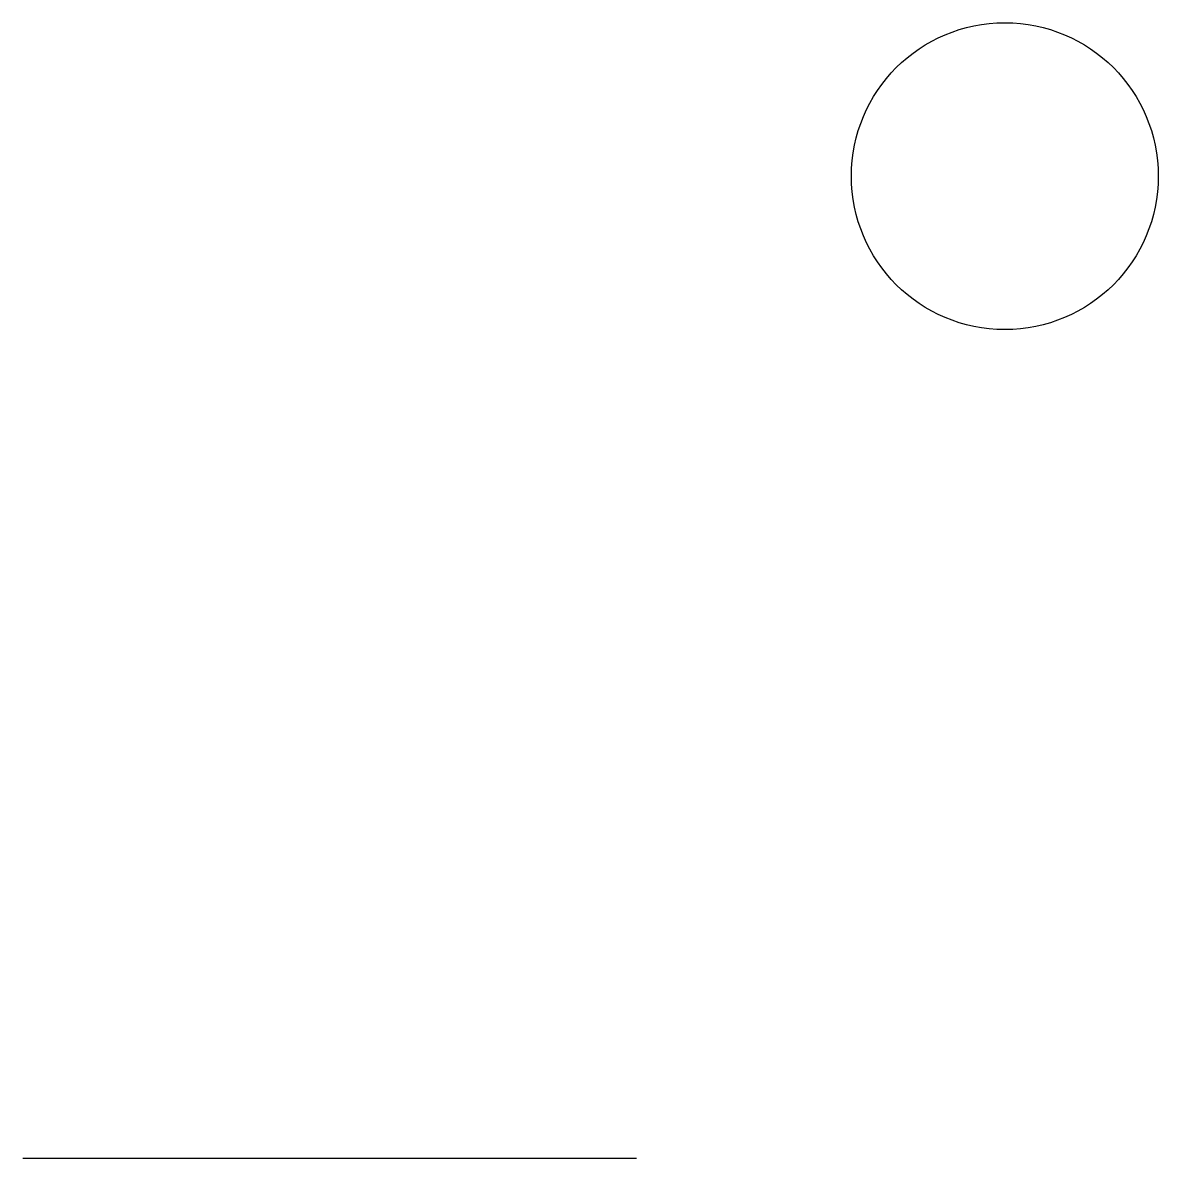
# Model space of a CAD drawing. Extents: x 190 to 375, y 280 to 465.
import ezdxf

# ---------------------------------------------------------------- set-up
doc = ezdxf.new("R2010")
doc.units = 0

# ---------------------------------------------------------------- blocks, each defined once
blk = doc.blocks.new('BlockA', base_point=(10, 20))
blk.add_line((0, 0), (100, 0))
blk = doc.blocks.new('BlockB', base_point=(50, 60))
blk.add_circle((0, 0), 25)

msp = doc.modelspace()

# ---------------------------------------------------------------- block references
for name, p in [('BlockB', (400, 500)), ('BlockA', (200, 300))]:
    msp.add_blockref(name, p)

doc.saveas('drawing.dxf')
